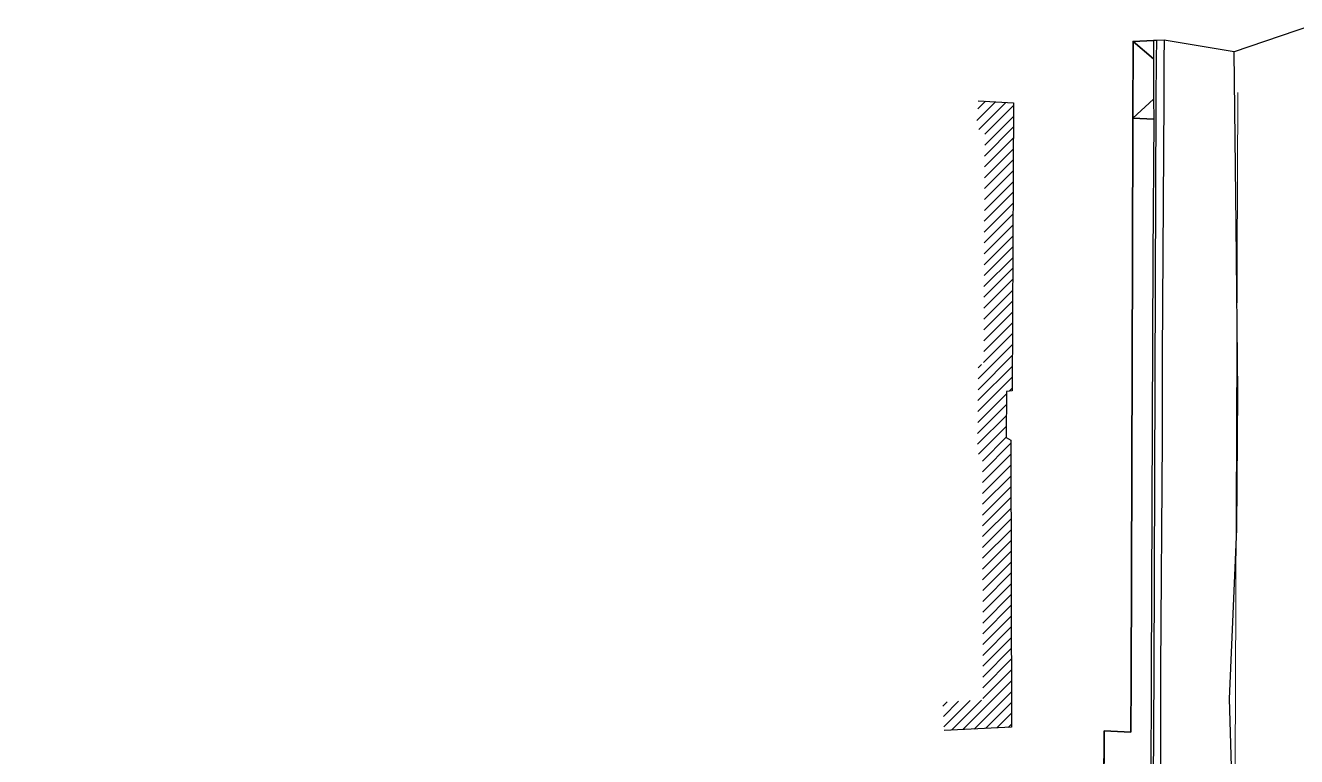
# Model space of a CAD drawing. Header units: feet. Extents: x 6439700 to 6442002, y 1883557 to 1884423.
# Drawn here: x 6439779 to 6440090.8, y 1884124.8 to 1884304 of the extents above; entities that cross this region are included whole.
import ezdxf
from ezdxf.lldxf.tags import DXFTag

# ---------------------------------------------------------------- set-up
doc = ezdxf.new("R2010")
doc.units = ezdxf.units.FT
doc.header["$MEASUREMENT"] = 0
for name, color, linetype, lineweight in [('V-DETL-PATT-BLDG-', 253, 'Continuous', 13), ('VF-BLDG-LINE-', 253, 'Continuous', 25), ('VF-ROAD-CRWN-LINE-', 253, 'Continuous', 25), ('VF-ROAD-DRIV-LINE-', 253, 'Continuous', 35), ('VF-SSWR-GEOP-LINE-QLB-', 253, 'SEWER', 15), ('VF-TOPO-CONC-GTFL-LINE-', 253, 'Continuous', 25), ('VF-TOPO-CONC-LIPG-LINE-', 253, 'Continuous', 25), ('VF-TOPO-CONC-TBCB-LINE-', 253, 'Continuous', 25), ('VF-TOPO-CONC-TBWK-LINE-', 253, 'Continuous', 35)]:
    doc.layers.add(name, color=color, linetype=linetype, lineweight=lineweight)
doc.layers.add('VF-TINN-DSRF-BNDY-', color=253, linetype='Continuous', lineweight=25, plot=False)
doc.styles.get("Standard").update_dxf_attribs({"font": 'arial.ttf'})
tags = doc.linetypes.add('SEWER', pattern='A,1,-0.03,["SS",Standard,S=0.08,R=0,X=0,Y=-0.04],-0.16,1', length=2.19).pattern_tags.tags
tags[6] = DXFTag(74, 10)

msp = doc.modelspace()

# ---------------------------------------------------------------- hatches: boundary and pattern name
at = {"layer": 'V-DETL-PATT-BLDG-'}
h = msp.add_hatch(dxfattribs=at)
h.set_pattern_fill('ANSI31', color=256, scale=15)
h.set_pattern_definition([(45, (0, 0), (-1.3258252147, 1.3258252147), [])])
h.paths.add_polyline_path([(6440019.67, 1884214.33), (6440021.01, 1884214.43), (6440021.35, 1884285.02), (6440012.72, 1884285.57), (6440012.28, 1884278.58), (6440014.32, 1884278.45), (6440014.04, 1884220.92), (6440012.73, 1884220.83), (6440012.53, 1884199.04), (6440013.76, 1884198.32), (6440013.85, 1884138.66), (6440004, 1884138.18), (6440004.33, 1884131.19), (6440020.86, 1884131.99), (6440020.75, 1884202.36), (6440019.57, 1884203.05)])
h.paths.add_polyline_path([(6440031.69, 1884120.84), (6439959.39, 1884120.36), (6439959.44, 1884113.36), (6440024.78, 1884113.8), (6440025.74, 1884045.22), (6440022.97, 1884043.39), (6439916.42, 1884043.77), (6439916.1, 1884109.57), (6439909.1, 1884109.54), (6439909.46, 1884036.8), (6440025.06, 1884036.39), (6440032.79, 1884041.48)])
h.paths.add_polyline_path([(6439889.15, 1884062.42), (6439882.15, 1884062.42), (6439882.15, 1884051.1), (6439779.02, 1884050.52), (6439779.06, 1884043.52), (6439889.16, 1884044.14)])

# ---------------------------------------------------------------- linework, layer by layer
at = {"layer": 'VF-BLDG-LINE-'}
msp.add_polyline3d([(6440012.72, 1884285.57, 683.22), (6440021.35, 1884285.02, 682.46), (6440021.01, 1884214.43, 683.3), (6440019.67, 1884214.33, 682.98), (6440019.57, 1884203.05, 683.33), (6440020.75, 1884202.36, 683.12), (6440020.86, 1884131.99, 683.43), (6440004.33, 1884131.19, 683.05)], dxfattribs=at)
at = {"layer": 'VF-ROAD-CRWN-LINE-'}
msp.add_polyline3d([(6440074.68, 1883609.49, 655.85), (6440074.04, 1883632.56, 655.87), (6440074.98, 1883650.62, 655.93), (6440074.74, 1883684.28, 656.11), (6440076.35, 1883710.46, 656.26), (6440076.03, 1883752.52, 656.73), (6440075.94, 1883785.21, 657.14), (6440076.04, 1883820.4, 657.55), (6440075.6, 1883862.15, 657.93), (6440076.04, 1883884.16, 658.27), (6440076.08, 1883898.94, 658.48), (6440075.96, 1883922.83, 658.7), (6440076.52, 1883947.84, 658.63), (6440076.11, 1883972.45, 658.08), (6440076.12, 1884000.94, 658.03), (6440075.01, 1884028.34, 657.82), (6440075.13, 1884049.3, 658.22), (6440075.44, 1884073.17, 658.62), (6440075.33, 1884105.77, 659.08), (6440074.36, 1884138.91, 659.49), (6440076.17, 1884180.53, 659.92), (6440076.37, 1884213.99, 660.29), (6440076.02, 1884255.12, 660.74), (6440075.52, 1884297.53, 661.29)], dxfattribs=at)
at = {"layer": 'VF-ROAD-DRIV-LINE-'}
for points in [[(6440055.72, 1884300.35, 661.43), (6440050.72, 1884300.13, 661.52), (6440055.73, 1884295.81, 660.91)], [(6440055.71, 1884285.92, 660.82), (6440050.63, 1884281.3, 661.61), (6440055.79, 1884281.06, 661.61)]]:
    msp.add_polyline3d(points, dxfattribs=at)
at = {"layer": 'VF-SSWR-GEOP-LINE-QLB-', "ltscale": 0.6, "elevation": 660.97}
msp.add_lwpolyline([(6440076.43, 1884287.56), (6440075.23, 1883998.36), (6440322.5, 1883997.95)], dxfattribs=at)
at = {"layer": 'VF-TINN-DSRF-BNDY-'}
msp.add_polyline3d([(6440094.5, 1884304.03, 660.68), (6440075.52, 1884297.53, 661.29), (6440058.3, 1884300.42, 660.84), (6440056.41, 1884300.37, 660.74), (6440055.72, 1884300.35, 661.43), (6440050.72, 1884300.13, 661.52), (6440050.63, 1884281.3, 661.61), (6440050.53, 1884247.42, 661.11), (6440050.26, 1884143.56, 659.89), (6440050.17, 1884130.74, 659.76), (6440043.62, 1884131.12, 660.01), (6440043.47, 1884099.23, 659.37)], dxfattribs=at)
at = {"layer": 'VF-TOPO-CONC-GTFL-LINE-'}
for p, q in [((6440056.41, 1884300.37, 660.74), (6440056.33, 1884295.8, 660.74)), ((6440056.33, 1884295.8, 660.74), (6440056.32, 1884285.66, 660.7)), ((6440056.32, 1884285.66, 660.7), (6440056.12, 1884240.41, 660.25)), ((6440056.12, 1884240.41, 660.25), (6440055.76, 1884145.71, 659.09)), ((6440055.76, 1884145.71, 659.09), (6440055.59, 1884105.16, 658.56))]:
    msp.add_line(p, q, dxfattribs=at)
at = {"layer": 'VF-TOPO-CONC-LIPG-LINE-'}
for p, q in [((6440058.3, 1884300.42, 660.84), (6440058.27, 1884295.59, 660.83)), ((6440058.27, 1884295.59, 660.83), (6440058.28, 1884285.8, 660.8)), ((6440058.28, 1884285.8, 660.8), (6440057.87, 1884223.14, 660.11)), ((6440057.87, 1884223.14, 660.11), (6440057.81, 1884202.64, 659.86)), ((6440057.81, 1884202.64, 659.86), (6440057.45, 1884146.36, 659.18)), ((6440057.45, 1884146.36, 659.18), (6440057.47, 1884105.1, 658.65))]:
    msp.add_line(p, q, dxfattribs=at)
at = {"layer": 'VF-TOPO-CONC-TBCB-LINE-'}
for p, q in [((6440055.72, 1884300.35, 661.43), (6440055.73, 1884295.81, 660.91)), ((6440055.73, 1884295.81, 660.91), (6440055.71, 1884285.92, 660.82)), ((6440055.71, 1884285.92, 660.82), (6440055.79, 1884281.06, 661.61)), ((6440055.79, 1884281.06, 661.61), (6440055.53, 1884247.37, 660.98)), ((6440055.53, 1884247.37, 660.98), (6440055.14, 1884144.96, 659.77)), ((6440055.14, 1884144.96, 659.77), (6440054.98, 1884105.13, 659.2))]:
    msp.add_line(p, q, dxfattribs=at)
at = {"layer": 'VF-TOPO-CONC-TBWK-LINE-'}
for p, q in [((6440050.72, 1884300.13, 661.52), (6440050.63, 1884281.3, 661.61)), ((6440050.63, 1884281.3, 661.61), (6440050.53, 1884247.42, 661.11)), ((6440050.53, 1884247.42, 661.11), (6440050.26, 1884143.56, 659.89)), ((6440050.26, 1884143.56, 659.89), (6440050.17, 1884130.74, 659.76)), ((6440043.62, 1884131.12, 660.01), (6440043.47, 1884099.23, 659.37)), ((6440050.17, 1884130.74, 659.76), (6440043.62, 1884131.12, 660.01))]:
    msp.add_line(p, q, dxfattribs=at)

doc.saveas('drawing.dxf')
